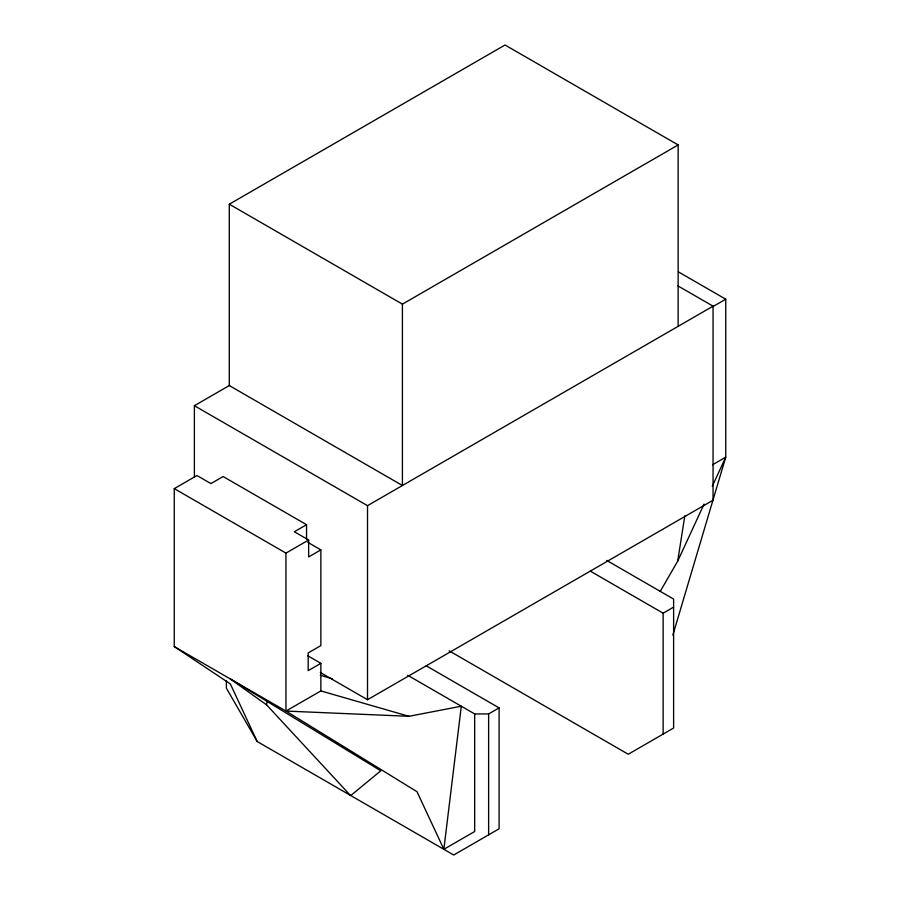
<?xml version="1.0" encoding="UTF-8"?>
<svg xmlns="http://www.w3.org/2000/svg" width="900" height="900" viewBox="0 0 900 900"><rect width="100%" height="100%" fill="white"/><g stroke="black" fill="none" stroke-linecap="round" stroke-linejoin="round"><path stroke-width="1.35" d="M488.632 834.851L488.632 713.936L499.095 707.895L499.095 828.799L453.724 855L257.197 741.533L226.384 688.163L226.384 680.625M350.291 795.285L266.591 704.869L267.086 700.729M407.734 675.293L474.671 713.936L474.671 831.51L443.858 849.296L461.306 706.219L408.949 716.299L285.952 711.067L174.263 646.582L174.263 488.621L196.954 475.526L210.915 483.593L223.132 476.539L306.551 524.7L306.551 539.021M660.251 591.356L677.711 561.139L684.81 515.79M672.851 635.074L725.738 457.166L725.738 299.205L678.386 271.868M677.711 561.139L704.07 504.079M712.26 486.326L725.738 457.166L712.496 464.805M350.764 795.555L380.779 770.794L230.107 678.825L266.591 704.869M678.15 144.945L402.412 304.144L402.412 485.505L229.297 385.56L229.297 204.199L505.035 45L678.15 144.945L678.15 326.317M194.389 477.428L194.389 405.709L229.68 385.335M306.551 524.7L294.334 531.754L308.644 540.011L308.644 556.942L320.861 549.889L320.861 645.604L308.183 652.928L308.183 670.658L320.861 663.345L320.861 690.919L285.952 711.067L417.015 791.707L443.858 849.296M194.389 405.709L367.515 505.665L713.059 306.169L713.059 500.22L367.515 699.716L320.299 672.457M174.263 488.621L285.952 553.106L308.644 540.011M712.597 306.787L725.738 299.205M590.299 571.129L663.143 613.181L673.616 607.14M474.671 713.936L488.632 713.936M320.861 690.919L408.949 716.299M320.231 675.191L332.348 678.825M677.947 285.896L713.059 306.169M229.297 204.199L402.412 304.144M606.679 560.43L673.616 599.074L673.616 728.044L628.245 754.245L449.111 650.824M307.744 542.306L320.861 549.889M426.251 665.831L499.095 707.895M307.744 655.762L320.861 663.345M174.263 646.582L230.355 683.944L257.197 741.533M663.143 613.181L663.143 734.096M367.515 505.665L367.515 699.716M285.952 553.106L285.952 711.067"/></g></svg>
